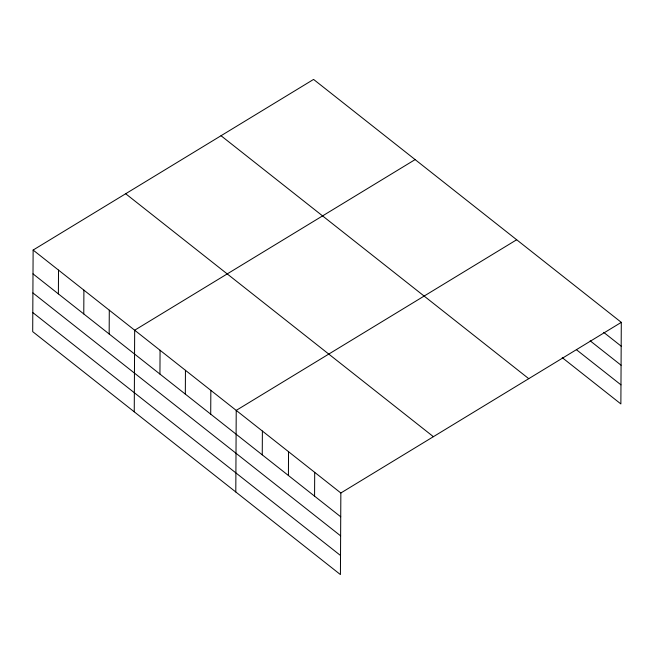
<?xml version="1.0" encoding="UTF-8"?>
<svg xmlns="http://www.w3.org/2000/svg" width="654" height="654" viewBox="0 0 654 654"><rect width="100%" height="100%" fill="white"/><g stroke="black" fill="none" stroke-linecap="round" stroke-linejoin="round"><path stroke-width="0.98" d="M33.125 250.057L32.7 331.643L340.423 574.58L340.848 492.993L33.125 250.057L313.577 79.42L621.3 322.357L620.875 403.943L562.219 357.64M58.386 293.899L58.517 270.094M83.777 313.945L83.9 290.139M109.161 333.99L109.292 310.184M134.25 411.807L134.675 330.221L415.127 159.592M159.936 374.072L160.067 350.266M185.327 394.117L185.45 370.311M210.711 414.154L210.841 390.348M235.8 491.98L236.225 410.393L516.676 239.756M262.254 454.849L262.385 431.043M288.414 475.499L288.537 451.693M314.574 496.149L314.697 472.343M340.848 492.993L621.3 322.357M603.74 332.396L621.177 346.162M590.161 340.824L621.079 365.226M576.583 349.833L620.973 384.879M221.027 135.73L528.751 378.666M125.674 193.748L433.398 436.684M33.002 273.863L340.726 516.799M32.904 292.927L340.628 535.863M32.798 312.571L340.521 555.508"/></g></svg>
